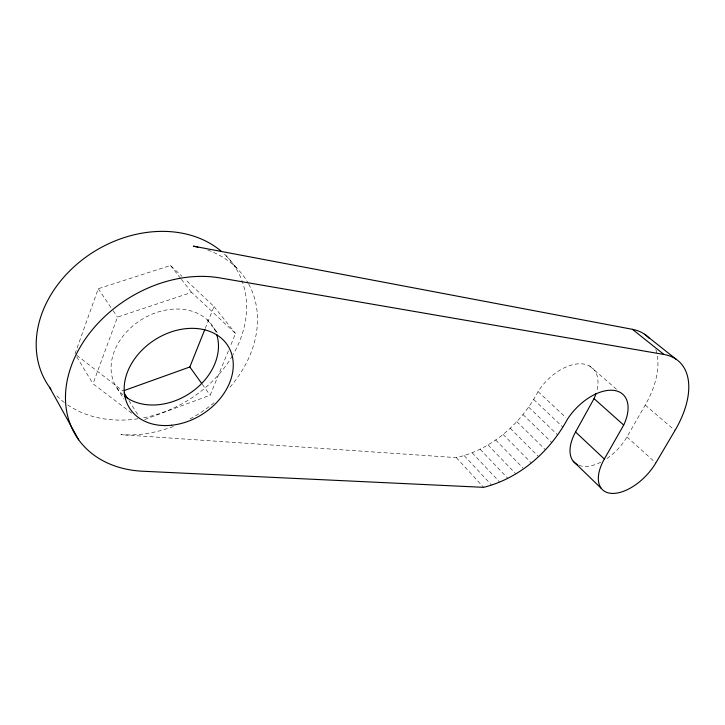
<?xml version="1.0" encoding="UTF-8"?>
<svg xmlns="http://www.w3.org/2000/svg" width="725" height="725" viewBox="0 0 725 725"><rect width="100%" height="100%" fill="white"/><g stroke="black" fill="none" stroke-linecap="round" stroke-linejoin="round"><path stroke-width="0.54" stroke-dasharray="3.62 2.72" d="M74.992 353.927L98.247 288.731L170.484 265.477L181.984 276.325M131.687 413.159L93.008 383.806L117.486 317.124L191.627 292.402L235.553 333.473L230.387 346.033M205.266 328.407L214.02 306.512L185.274 279.415M144.746 419.494L210.141 395.207L228.656 350.211M173.384 426.454A112.384 88.178 -31.2 0 1 120.921 434.674L456.288 457.638C491.722 449.572 521.402 423.364 538.059 391.591A41.769 25.013 -46.8 0 1 579.547 363.778A41.769 25.013 -46.8 0 1 596.947 390.394M606.988 458.49A39.259 22.248 -46.5 0 0 626.944 436.948L645.241 405.048A81.427 47.669 -47.3 0 0 657.077 354.181M76.768 355.304L122.897 391.02M645.241 405.048L674.966 430.505M589.733 366.098L617.084 389.742M626.944 436.948L655.826 462.931M538.059 391.591L565.872 417.573M533.691 399.475L562.935 427.134M528.661 407.16L557.688 434.973M523.024 414.564L551.843 442.558M516.834 421.624L545.454 449.79M510.164 428.257L538.584 456.614M503.087 434.402L531.316 462.949M495.673 439.984L522.933 467.933M487.998 444.951L515.865 473.896M480.14 449.255L507.835 478.382M472.174 452.826L499.733 482.152M464.199 455.635L491.623 485.152M456.288 457.638L483.593 487.336M226.01 255.653L237.039 268.422M214.02 306.512L235.553 333.473M170.484 265.477L180.715 278.509M181.395 279.379L191.627 292.402M207.25 319.798L218.062 333.69M214.274 328.842L217.663 333.192M202.275 384.277L210.141 395.207M98.247 288.731L112.52 309.802M113.145 310.717L117.486 317.124M128.923 400.581L137.958 414.936M116.825 387.775L123.93 399.131M76.732 356.818L93.008 383.806M600.753 462.206A39.259 22.248 -46.5 0 1 577.752 464.834M655.817 349.45A81.427 47.669 -47.3 0 1 656.868 353.202M248.748 284.127A112.384 88.178 -31.2 0 1 229.109 388.129M214.02 402.765A112.384 88.178 -31.2 0 1 188.446 419.73M207.712 250.053A112.384 88.178 -31.2 0 1 248.222 283.185M224.442 254.122A110.644 87.915 -30.7 0 1 233.006 354.797M232.444 355.757A110.644 87.915 -30.7 0 1 142.327 418.044M137.986 418.769A110.644 87.915 -30.7 0 1 66.138 403.816M64.344 402.484A110.644 87.915 -30.7 0 1 55.209 394.192M123.105 394.953A56.976 44.044 -31.8 0 1 139.354 321.021A56.976 44.044 -31.8 0 1 216.014 332.612"/><path stroke-width="1.09" d="M123.957 390.63L189.832 366.977L204.84 329.449M577.752 464.834A39.259 22.248 -46.5 0 1 575.568 432L594.038 398.623A41.769 25.013 -46.8 0 0 596.068 393.448M604.342 459.025L623.699 425.067A42.956 24.65 -46.6 0 0 613.413 390.349A42.956 24.65 -46.6 0 0 567.512 419.104C549.949 451.458 519.78 478.337 483.593 487.336L142.861 471.241A116.689 88.658 -32.3 0 1 72.491 362.781A116.689 88.658 -32.3 0 1 219.838 277.902L663.937 354.462A83.71 46.926 -47.1 0 1 674.966 430.505L655.826 462.931A40.31 21.859 -46.4 0 1 611.311 493.362A40.31 21.859 -46.4 0 1 604.342 459.025L575.568 432M649.392 338.394A81.427 47.669 -47.3 0 0 632.399 329.313L193.403 246.165A112.384 88.178 -31.2 0 1 197.907 247.134M644.643 334.27L676.117 359.237M632.399 329.313L663.937 354.462M594.038 398.623L623.699 425.067M573.221 461.209L601.315 488.442M189.832 366.977L201.623 383.371M124.102 392.932L127.718 398.668M49.572 387.295L78.69 439.821M50.886 389.071A110.644 87.915 -30.7 0 1 80.031 261.616A110.644 87.915 -30.7 0 1 221.125 251.149M216.712 334.587A56.976 44.044 -31.8 0 1 190.222 393.022A56.976 44.044 -31.8 0 1 124.754 396.294M171.49 425.249A58.217 44.162 -32.4 0 0 229.163 347.964A58.217 44.162 -32.4 0 0 135.512 357.642A58.217 44.162 -32.4 0 0 171.49 425.249"/></g></svg>
